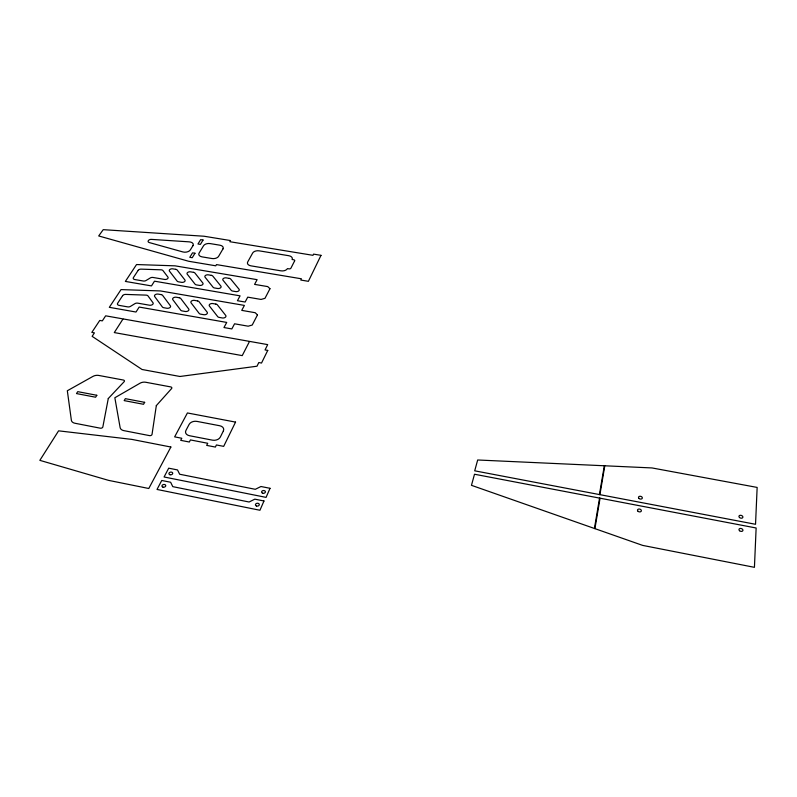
<?xml version="1.0" encoding="UTF-8"?>
<svg xmlns="http://www.w3.org/2000/svg" width="797" height="797" viewBox="0 0 797 797"><rect width="100%" height="100%" fill="white"/><g stroke="black" fill="none" stroke-linecap="round" stroke-linejoin="round"><path stroke-width="1.2" d="M599.912 494.658L604.803 465.787L651.996 467.939L757.15 487.425L755.536 524.287L474.703 470.818L477.682 459.989L604.803 465.787M599.553 498.105L594.423 528.471L471.465 485.323L474.504 474.235L756.134 527.993L754.43 567.334L642.661 545.397L594.582 528.521M594.921 528.65L600.061 498.205M599.414 494.558L604.335 465.767M123.565 318.999L248.993 341.295M156.322 405.623L152.038 434.355A1.853 1.265 -9.1 0 1 149.517 435.62L123.834 430.629A6.167 4.154 -9.8 0 1 120.128 427.61L114.848 397.753L140.003 383.227A5.938 3.885 -8.4 0 1 145.761 382.261L170.727 386.914A1.773 1.176 -7.5 0 1 171.574 388.587L156.322 405.623M108.282 398.53L102.843 426.943A1.863 1.245 -10.7 0 1 100.283 428.188L74.928 423.247A6.177 4.075 -11.3 0 1 71.371 420.268L67.327 390.749L92.96 376.393A5.948 3.816 -9.8 0 1 98.718 375.437L123.386 380.039A1.783 1.156 -9 0 1 124.153 381.693L108.282 398.53M263.976 500.984L259.942 510.259L157.019 489.448L161.741 480.471L170.638 482.255L172.78 486.648L249.102 502.01L254.831 499.151L263.976 500.984M270.024 488.302L266.068 497.388L164.082 476.985L168.705 468.178L177.522 469.931L179.664 474.235L255.299 489.308L260.958 486.509L270.024 488.302M321.002 255.339L308.389 281.321L300.788 280.046L301.405 278.791L216.485 264.594L215.768 265.809L188.72 261.277L98.698 235.952L103.221 229.666L204.062 236.231L230.502 240.555L229.835 241.71L312.982 255.319L313.57 254.123L321.002 255.339M235.553 422.101L223.678 446.37L216.415 444.965L215.379 447.067L206.672 445.384L207.728 443.281L190.423 439.924L189.337 442.016L180.71 440.342L181.806 438.26L174.643 436.866L187.415 412.956L235.553 422.101M267.742 350.411L261.526 363.043L258.806 362.545L257.003 366.212L179.943 376.483L142.045 369.489L92.133 336.344L94.415 332.867L91.834 332.399L99.764 320.424L102.325 320.882L105.652 315.821L123.047 318.91L114.29 332.578L242.238 355.611L249.531 341.385L267.682 344.613L265.052 349.933L267.742 350.411M223.379 430.918L220.311 437.115A6.137 4.254 -6.6 0 1 212.47 440.163L189.457 435.71A6.137 4.214 -7.4 0 1 185.91 430.49L189.138 424.363A6.097 4.174 -7.2 0 1 196.939 421.394L219.693 425.737A6.107 4.214 -6.3 0 1 223.379 430.918M294.621 260.898L290.915 268.181A1.574 0.946 -2 0 1 288.952 268.848L287.448 268.599A5.24 3.158 -2.3 0 1 280.873 270.831L250.965 265.849A5.22 3.128 -3.2 0 1 247.688 261.994L252.669 253.008A5.181 3.078 -2.9 0 1 259.204 250.846L288.703 255.698A5.19 3.108 -2.1 0 1 292.11 259.503L293.595 259.742A1.564 0.936 -1.9 0 1 294.621 260.898M257.461 314.925L252.231 325.027L248.186 326.192L234.567 323.801L231.827 328.932L223.957 327.537L226.727 322.426L139.166 307.064L136.018 312.035L109.319 307.323L121.034 289.59L160.486 290.945L244.39 305.42L241.74 310.372L255.209 312.713L257.461 314.925M269.964 288.723L264.983 298.327L261.047 299.433L247.737 297.151L245.127 302.033L237.436 300.708L240.076 295.846L154.479 281.182L151.48 285.914L125.368 281.421L136.546 264.544L175.061 265.839L257.112 279.667L254.582 284.38L267.752 286.601L269.964 288.723M170.877 447.027L148.78 488.501L108.541 480.362L39.85 460.347L58.589 430.838L131.854 439.396L170.877 447.027M144.665 402.326L143.54 404.288L124.173 400.612L125.338 398.659L144.665 402.326M222.961 248.923L218.607 256.345A5.21 3.078 -4.3 0 1 211.942 258.527L202.159 256.893A5.2 3.068 -4.5 0 1 199.081 253.097L203.564 245.725A5.161 3.019 -4.3 0 1 210.159 243.593L219.833 245.187A5.171 3.039 -4.1 0 1 222.961 248.923M194.976 253.237L192.246 257.72L189.796 257.311L192.545 252.838L194.976 253.237M203.056 240.036L200.386 244.4L197.975 244.002L200.655 239.638L203.056 240.036M192.964 245.655L190.314 249.949A5.19 3.039 -5 0 1 182.892 251.942L149.348 242.577A2.59 1.494 -5.9 0 1 148.282 240.804L148.491 240.485A2.58 1.484 -5.9 0 1 151.46 239.389L189.188 241.85A5.171 3.009 -4.9 0 1 192.964 245.655M96.816 395.272L95.61 397.215L76.492 393.579L77.727 391.646L96.816 395.272M138.19 270.313L133.418 277.575A2.69 1.594 -6.8 0 0 134.862 279.568L143.251 281.002A2.69 1.604 -6.6 0 0 146.03 280.514L150.274 277.954A2.68 1.604 -6.3 0 1 153.044 277.466L164.471 279.418A2.68 1.604 -5.9 0 0 167.37 278.85A2.68 1.604 -5.9 0 0 167.898 277.057L162.986 270.611A2.66 1.584 -6 0 0 160.994 269.814L141.119 269.137A2.67 1.574 -6.5 0 0 138.19 270.313M122.628 295.647L117.627 303.278A2.76 1.674 -7.6 0 0 119.082 305.371L127.65 306.875A2.76 1.684 -7.4 0 0 130.509 306.357L134.902 303.667A2.76 1.684 -7.2 0 1 137.742 303.159L149.438 305.201A2.75 1.674 -6.7 0 0 152.416 304.603A2.75 1.674 -6.7 0 0 152.974 302.721L148.033 295.956A2.73 1.654 -6.8 0 0 146.01 295.119L125.647 294.412A2.74 1.654 -7.4 0 0 122.628 295.647M175.758 269.336L172.869 268.848A2.65 1.584 -5.7 0 0 170 269.416A2.65 1.584 -5.7 0 0 169.492 271.179L177.083 281.062A2.68 1.614 -5.6 0 0 178.558 281.829L181.487 282.327A2.68 1.614 -5.5 0 0 184.386 281.749A2.68 1.614 -5.5 0 0 184.874 279.946L177.223 270.083A2.65 1.584 -5.6 0 0 175.758 269.336M193.492 272.335L190.593 271.847A2.66 1.594 -5.2 0 0 187.723 272.415A2.66 1.594 -5.2 0 0 187.245 274.188L195.026 284.13A2.68 1.624 -5 0 0 196.52 284.888L199.459 285.396A2.68 1.624 -5 0 0 202.348 284.818A2.68 1.624 -5 0 0 202.817 283.005L194.976 273.082A2.66 1.594 -5.1 0 0 193.492 272.335M211.325 275.354L208.406 274.855A2.66 1.604 -4.7 0 0 205.546 275.423A2.66 1.604 -4.7 0 0 205.088 277.207L213.058 287.209A2.68 1.634 -4.5 0 0 214.572 287.976L217.531 288.474A2.68 1.634 -4.4 0 0 220.42 287.896A2.68 1.634 -4.4 0 0 220.849 286.073L212.819 276.101A2.66 1.604 -4.6 0 0 211.325 275.354M229.247 278.382L226.318 277.884A2.66 1.614 -4.1 0 0 223.459 278.452A2.66 1.614 -4.1 0 0 223.03 280.245L231.19 290.297A2.69 1.644 -4 0 0 232.724 291.074L235.693 291.582A2.69 1.644 -3.9 0 0 238.582 290.995A2.69 1.644 -3.9 0 0 238.99 289.162L230.761 279.129A2.66 1.614 -4.1 0 0 229.247 278.382M161.153 294.611L158.195 294.103A2.73 1.654 -6.4 0 0 155.246 294.701A2.73 1.654 -6.4 0 0 154.698 296.554L162.329 306.925A2.75 1.684 -6.3 0 0 163.843 307.722L166.832 308.25A2.75 1.694 -6.3 0 0 169.811 307.642A2.75 1.694 -6.3 0 0 170.339 305.749L162.638 295.398A2.73 1.654 -6.3 0 0 161.153 294.611M179.285 297.759L176.316 297.241A2.73 1.664 -5.9 0 0 173.367 297.839A2.73 1.664 -5.9 0 0 172.849 299.702L180.68 310.133A2.75 1.704 -5.8 0 0 182.214 310.94L185.213 311.468A2.75 1.704 -5.7 0 0 188.192 310.85A2.75 1.704 -5.7 0 0 188.69 308.947L180.789 298.536A2.73 1.674 -5.8 0 0 179.285 297.759M197.517 300.907L194.538 300.389A2.73 1.684 -5.4 0 0 191.589 300.997A2.73 1.684 -5.4 0 0 191.101 302.87L199.13 313.36A2.75 1.714 -5.3 0 0 200.675 314.167L203.703 314.695A2.75 1.714 -5.2 0 0 206.672 314.088A2.75 1.714 -5.2 0 0 207.14 312.165L199.041 301.704A2.73 1.684 -5.3 0 0 197.517 300.907M215.848 304.085L212.849 303.567A2.73 1.694 -4.8 0 0 209.91 304.165A2.73 1.694 -4.8 0 0 209.452 306.048L217.681 316.608A2.76 1.724 -4.7 0 0 219.245 317.415L222.283 317.953A2.76 1.724 -4.6 0 0 225.252 317.336A2.76 1.724 -4.6 0 0 225.69 315.403L217.392 304.882A2.73 1.694 -4.8 0 0 215.848 304.085M256.475 505.995A1.943 1.435 -5.7 0 0 259.304 504.541A1.943 1.435 -5.7 0 0 256.345 503.515A1.943 1.435 -5.7 0 0 256.475 505.995M162.977 487.156A1.933 1.375 -9.8 0 0 165.756 485.612A1.933 1.375 -9.8 0 0 162.797 484.775A1.933 1.375 -9.8 0 0 162.977 487.156M262.612 493.204A1.923 1.405 -5.2 0 0 265.411 491.789A1.923 1.405 -5.2 0 0 262.472 490.783A1.923 1.405 -5.2 0 0 262.612 493.204M169.97 474.733A1.913 1.355 -9.2 0 0 172.72 473.219A1.913 1.355 -9.2 0 0 169.781 472.392A1.913 1.355 -9.2 0 0 169.97 474.733M739.536 517.542A2.022 1.385 17.6 0 0 742.834 517.412A2.022 1.385 17.6 0 0 740.393 515.29A2.022 1.385 17.6 0 0 739.536 517.542M639.094 498.533A1.953 1.375 13.7 0 0 642.292 498.235A1.953 1.375 13.7 0 0 639.881 496.272A1.953 1.375 13.7 0 0 639.094 498.533M739.556 530.722A2.042 1.415 18.1 0 0 742.884 530.593A2.042 1.415 18.1 0 0 740.423 528.431A2.042 1.415 18.1 0 0 739.556 530.722M638.078 511.335A1.973 1.405 14 0 0 641.316 511.036A1.973 1.405 14 0 0 638.885 509.034A1.973 1.405 14 0 0 638.078 511.335"/></g></svg>
